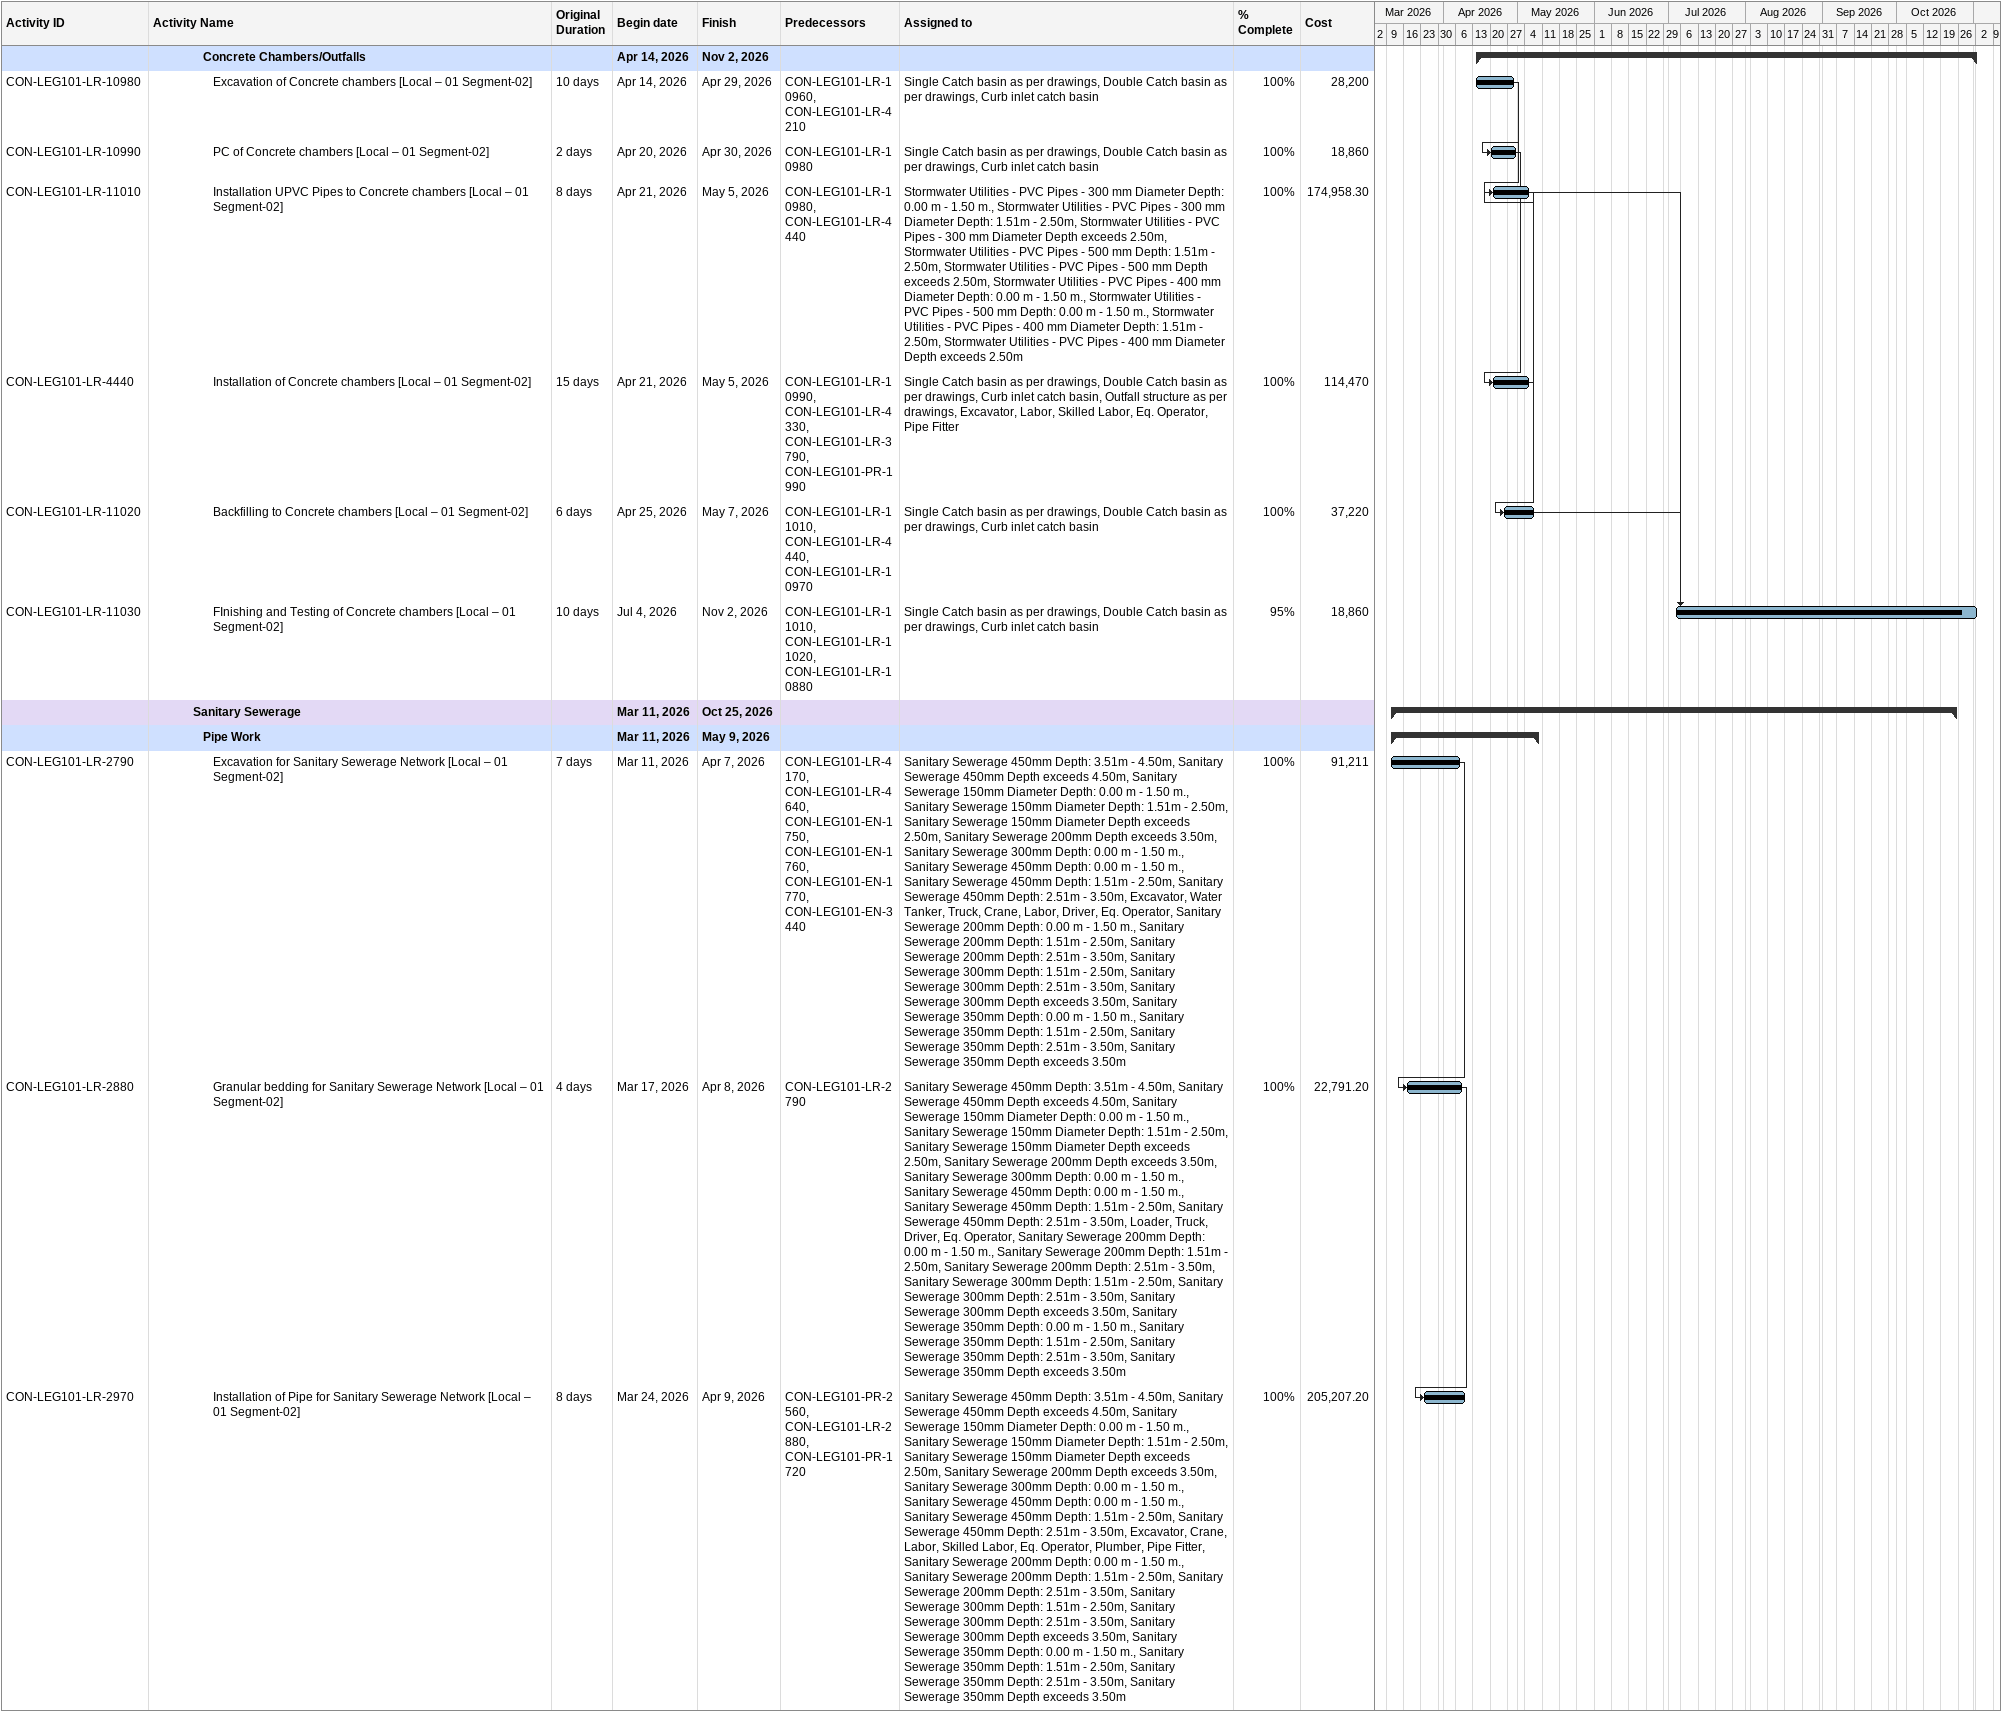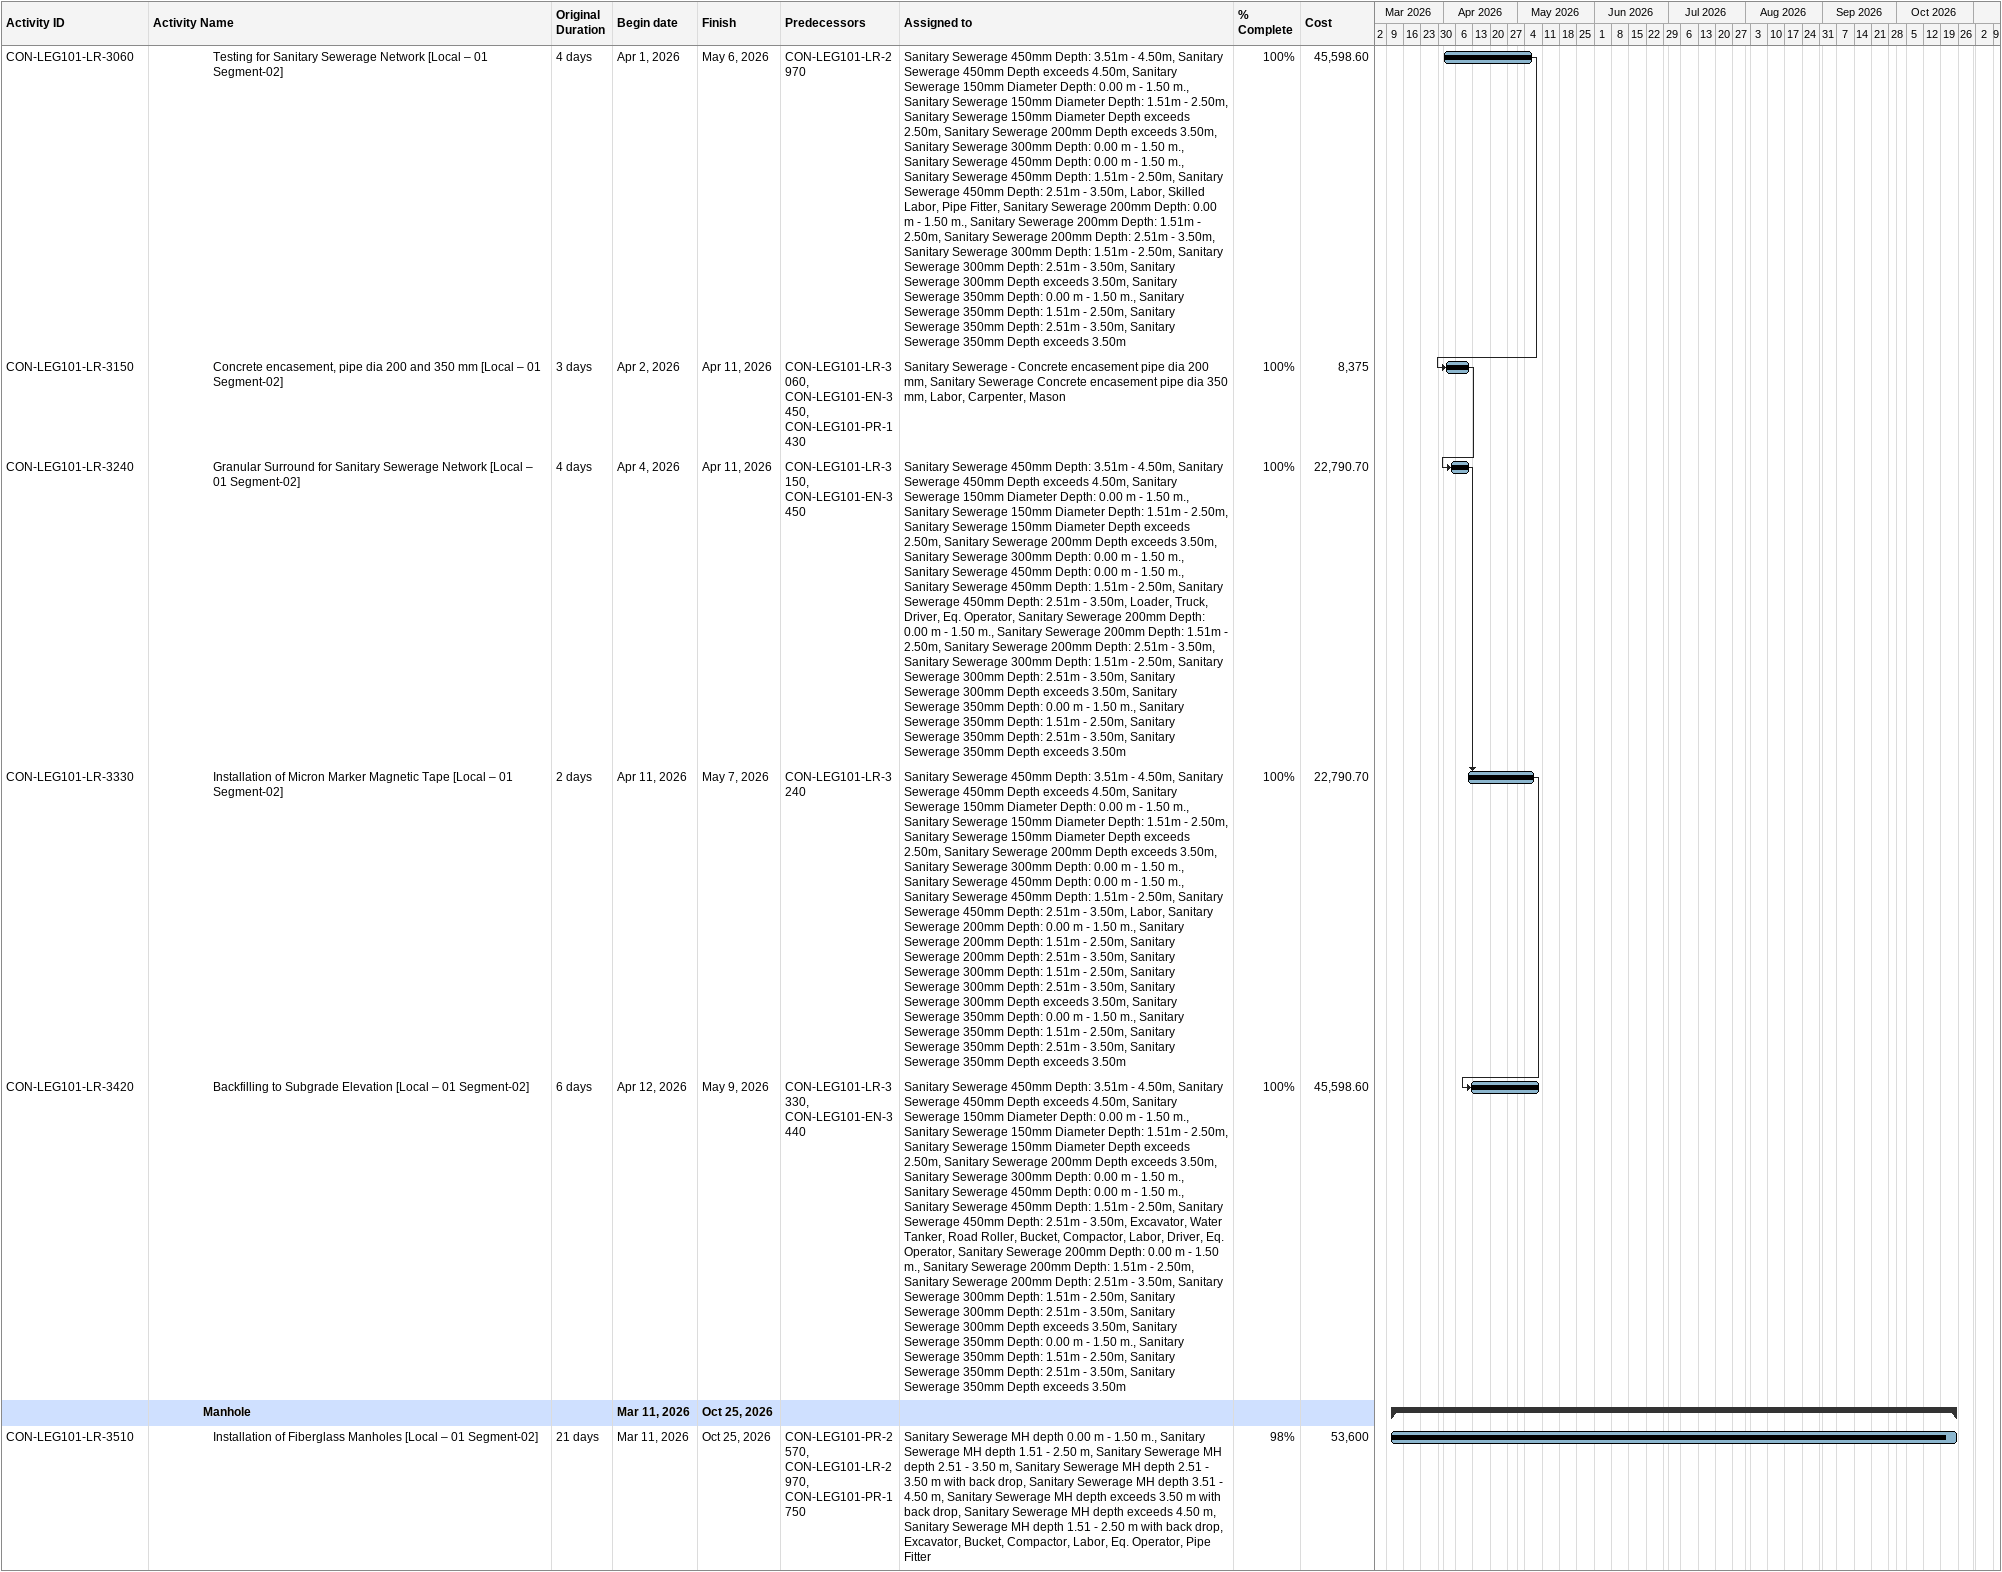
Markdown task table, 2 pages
| ID | Level | Task | Original duration | Start | Finish | Predecessors | Resources | % complete | Cost |
|---|---|---|---|---|---|---|---|---|---|
|  | 6 | **Concrete Chambers/Outfalls** |  | 2026-04-14 | 2026-11-02 |  |  |  |  |
| CON-LEG101-LR-10980 | 7 | Excavation of Concrete chambers [Local – 01 Segment-02] | 10d | 2026-04-14 | 2026-04-29 | CON-LEG101-LR-10960, CON-LEG101-LR-4210 | Single Catch basin as per drawings, Double Catch basin as per drawings, Curb inlet catch basin | 100 | 28200 |
| CON-LEG101-LR-10990 | 7 | PC of Concrete chambers [Local – 01 Segment-02] | 2d | 2026-04-20 | 2026-04-30 | CON-LEG101-LR-10980 | Single Catch basin as per drawings, Double Catch basin as per drawings, Curb inlet catch basin | 100 | 18860 |
| CON-LEG101-LR-11010 | 7 | Installation UPVC Pipes to Concrete chambers [Local – 01 Segment-02] | 8d | 2026-04-21 | 2026-05-05 | CON-LEG101-LR-10980, CON-LEG101-LR-4440 | Stormwater Utilities - PVC Pipes - 300 mm Diameter Depth: 0.00 m - 1.50 m., Stormwater Utilities - PVC Pipes - 300 mm Diameter Depth: 1.51m - 2.50m, Stormwater Utilities - PVC Pipes - 300 mm Diameter Depth exceeds 2.50m, Stormwater Utilities - PVC Pipes - 500 mm Depth: 1.51m - 2.50m, Stormwater Utilities - PVC Pipes - 500 mm Depth exceeds 2.50m, Stormwater Utilities - PVC Pipes - 400 mm Diameter Depth: 0.00 m - 1.50 m., Stormwater Utilities - PVC Pipes - 500 mm Depth: 0.00 m - 1.50 m., Stormwater Utilities - PVC Pipes - 400 mm Diameter Depth: 1.51m - 2.50m, Stormwater Utilities - PVC Pipes - 400 mm Diameter Depth exceeds 2.50m | 100 | 174958.30 |
| CON-LEG101-LR-4440 | 7 | Installation of Concrete chambers [Local – 01 Segment-02] | 15d | 2026-04-21 | 2026-05-05 | CON-LEG101-LR-10990, CON-LEG101-LR-4330, CON-LEG101-LR-3790, CON-LEG101-PR-1990 | Single Catch basin as per drawings, Double Catch basin as per drawings, Curb inlet catch basin, Outfall structure as per drawings, Excavator, Labor, Skilled Labor, Eq. Operator, Pipe Fitter | 100 | 114470 |
| CON-LEG101-LR-11020 | 7 | Backfilling to Concrete chambers [Local – 01 Segment-02] | 6d | 2026-04-25 | 2026-05-07 | CON-LEG101-LR-11010, CON-LEG101-LR-4440, CON-LEG101-LR-10970 | Single Catch basin as per drawings, Double Catch basin as per drawings, Curb inlet catch basin | 100 | 37220 |
| CON-LEG101-LR-11030 | 7 | FInishing and Testing of Concrete chambers [Local – 01 Segment-02] | 10d | 2026-07-04 | 2026-11-02 | CON-LEG101-LR-11010, CON-LEG101-LR-11020, CON-LEG101-LR-10880 | Single Catch basin as per drawings, Double Catch basin as per drawings, Curb inlet catch basin | 95 | 18860 |
|  | 5 | **Sanitary Sewerage** |  | 2026-03-11 | 2026-10-25 |  |  |  |  |
|  | 6 | **Pipe Work** |  | 2026-03-11 | 2026-05-09 |  |  |  |  |
| CON-LEG101-LR-2790 | 7 | Excavation for Sanitary Sewerage Network [Local – 01 Segment-02] | 7d | 2026-03-11 | 2026-04-07 | CON-LEG101-LR-4170, CON-LEG101-LR-4640, CON-LEG101-EN-1750, CON-LEG101-EN-1760, CON-LEG101-EN-1770, CON-LEG101-EN-3440 | Sanitary Sewerage 450mm Depth: 3.51m - 4.50m, Sanitary Sewerage 450mm Depth exceeds 4.50m, Sanitary Sewerage 150mm Diameter Depth: 0.00 m - 1.50 m., Sanitary Sewerage 150mm Diameter Depth: 1.51m - 2.50m, Sanitary Sewerage 150mm Diameter Depth exceeds 2.50m, Sanitary Sewerage 200mm Depth exceeds 3.50m, Sanitary Sewerage 300mm Depth: 0.00 m - 1.50 m., Sanitary Sewerage 450mm Depth: 0.00 m - 1.50 m., Sanitary Sewerage 450mm Depth: 1.51m - 2.50m, Sanitary Sewerage 450mm Depth: 2.51m - 3.50m, Excavator, Water Tanker, Truck, Crane, Labor, Driver, Eq. Operator, Sanitary Sewerage 200mm Depth: 0.00 m - 1.50 m., Sanitary Sewerage 200mm Depth: 1.51m - 2.50m, Sanitary Sewerage 200mm Depth: 2.51m - 3.50m, Sanitary Sewerage 300mm Depth: 1.51m - 2.50m, Sanitary Sewerage 300mm Depth: 2.51m - 3.50m, Sanitary Sewerage 300mm Depth exceeds 3.50m, Sanitary Sewerage 350mm Depth: 0.00 m - 1.50 m., Sanitary Sewerage 350mm Depth: 1.51m - 2.50m, Sanitary Sewerage 350mm Depth: 2.51m - 3.50m, Sanitary Sewerage 350mm Depth exceeds 3.50m | 100 | 91211 |
| CON-LEG101-LR-2880 | 7 | Granular bedding for Sanitary Sewerage Network [Local – 01 Segment-02] | 4d | 2026-03-17 | 2026-04-08 | CON-LEG101-LR-2790 | Sanitary Sewerage 450mm Depth: 3.51m - 4.50m, Sanitary Sewerage 450mm Depth exceeds 4.50m, Sanitary Sewerage 150mm Diameter Depth: 0.00 m - 1.50 m., Sanitary Sewerage 150mm Diameter Depth: 1.51m - 2.50m, Sanitary Sewerage 150mm Diameter Depth exceeds 2.50m, Sanitary Sewerage 200mm Depth exceeds 3.50m, Sanitary Sewerage 300mm Depth: 0.00 m - 1.50 m., Sanitary Sewerage 450mm Depth: 0.00 m - 1.50 m., Sanitary Sewerage 450mm Depth: 1.51m - 2.50m, Sanitary Sewerage 450mm Depth: 2.51m - 3.50m, Loader, Truck, Driver, Eq. Operator, Sanitary Sewerage 200mm Depth: 0.00 m - 1.50 m., Sanitary Sewerage 200mm Depth: 1.51m - 2.50m, Sanitary Sewerage 200mm Depth: 2.51m - 3.50m, Sanitary Sewerage 300mm Depth: 1.51m - 2.50m, Sanitary Sewerage 300mm Depth: 2.51m - 3.50m, Sanitary Sewerage 300mm Depth exceeds 3.50m, Sanitary Sewerage 350mm Depth: 0.00 m - 1.50 m., Sanitary Sewerage 350mm Depth: 1.51m - 2.50m, Sanitary Sewerage 350mm Depth: 2.51m - 3.50m, Sanitary Sewerage 350mm Depth exceeds 3.50m | 100 | 22791.20 |
| CON-LEG101-LR-2970 | 7 | Installation of Pipe for Sanitary Sewerage Network [Local – 01 Segment-02] | 8d | 2026-03-24 | 2026-04-09 | CON-LEG101-PR-2560, CON-LEG101-LR-2880, CON-LEG101-PR-1720 | Sanitary Sewerage 450mm Depth: 3.51m - 4.50m, Sanitary Sewerage 450mm Depth exceeds 4.50m, Sanitary Sewerage 150mm Diameter Depth: 0.00 m - 1.50 m., Sanitary Sewerage 150mm Diameter Depth: 1.51m - 2.50m, Sanitary Sewerage 150mm Diameter Depth exceeds 2.50m, Sanitary Sewerage 200mm Depth exceeds 3.50m, Sanitary Sewerage 300mm Depth: 0.00 m - 1.50 m., Sanitary Sewerage 450mm Depth: 0.00 m - 1.50 m., Sanitary Sewerage 450mm Depth: 1.51m - 2.50m, Sanitary Sewerage 450mm Depth: 2.51m - 3.50m, Excavator, Crane, Labor, Skilled Labor, Eq. Operator, Plumber, Pipe Fitter, Sanitary Sewerage 200mm Depth: 0.00 m - 1.50 m., Sanitary Sewerage 200mm Depth: 1.51m - 2.50m, Sanitary Sewerage 200mm Depth: 2.51m - 3.50m, Sanitary Sewerage 300mm Depth: 1.51m - 2.50m, Sanitary Sewerage 300mm Depth: 2.51m - 3.50m, Sanitary Sewerage 300mm Depth exceeds 3.50m, Sanitary Sewerage 350mm Depth: 0.00 m - 1.50 m., Sanitary Sewerage 350mm Depth: 1.51m - 2.50m, Sanitary Sewerage 350mm Depth: 2.51m - 3.50m, Sanitary Sewerage 350mm Depth exceeds 3.50m | 100 | 205207.20 |
| CON-LEG101-LR-3060 | 7 | Testing for Sanitary Sewerage Network [Local – 01 Segment-02] | 4d | 2026-04-01 | 2026-05-06 | CON-LEG101-LR-2970 | Sanitary Sewerage 450mm Depth: 3.51m - 4.50m, Sanitary Sewerage 450mm Depth exceeds 4.50m, Sanitary Sewerage 150mm Diameter Depth: 0.00 m - 1.50 m., Sanitary Sewerage 150mm Diameter Depth: 1.51m - 2.50m, Sanitary Sewerage 150mm Diameter Depth exceeds 2.50m, Sanitary Sewerage 200mm Depth exceeds 3.50m, Sanitary Sewerage 300mm Depth: 0.00 m - 1.50 m., Sanitary Sewerage 450mm Depth: 0.00 m - 1.50 m., Sanitary Sewerage 450mm Depth: 1.51m - 2.50m, Sanitary Sewerage 450mm Depth: 2.51m - 3.50m, Labor, Skilled Labor, Pipe Fitter, Sanitary Sewerage 200mm Depth: 0.00 m - 1.50 m., Sanitary Sewerage 200mm Depth: 1.51m - 2.50m, Sanitary Sewerage 200mm Depth: 2.51m - 3.50m, Sanitary Sewerage 300mm Depth: 1.51m - 2.50m, Sanitary Sewerage 300mm Depth: 2.51m - 3.50m, Sanitary Sewerage 300mm Depth exceeds 3.50m, Sanitary Sewerage 350mm Depth: 0.00 m - 1.50 m., Sanitary Sewerage 350mm Depth: 1.51m - 2.50m, Sanitary Sewerage 350mm Depth: 2.51m - 3.50m, Sanitary Sewerage 350mm Depth exceeds 3.50m | 100 | 45598.60 |
| CON-LEG101-LR-3150 | 7 | Concrete encasement, pipe dia 200 and 350 mm [Local – 01 Segment-02] | 3d | 2026-04-02 | 2026-04-11 | CON-LEG101-LR-3060, CON-LEG101-EN-3450, CON-LEG101-PR-1430 | Sanitary Sewerage - Concrete encasement pipe dia 200 mm, Sanitary Sewerage Concrete encasement pipe dia 350 mm, Labor, Carpenter, Mason | 100 | 8375 |
| CON-LEG101-LR-3240 | 7 | Granular Surround for Sanitary Sewerage Network [Local – 01 Segment-02] | 4d | 2026-04-04 | 2026-04-11 | CON-LEG101-LR-3150, CON-LEG101-EN-3450 | Sanitary Sewerage 450mm Depth: 3.51m - 4.50m, Sanitary Sewerage 450mm Depth exceeds 4.50m, Sanitary Sewerage 150mm Diameter Depth: 0.00 m - 1.50 m., Sanitary Sewerage 150mm Diameter Depth: 1.51m - 2.50m, Sanitary Sewerage 150mm Diameter Depth exceeds 2.50m, Sanitary Sewerage 200mm Depth exceeds 3.50m, Sanitary Sewerage 300mm Depth: 0.00 m - 1.50 m., Sanitary Sewerage 450mm Depth: 0.00 m - 1.50 m., Sanitary Sewerage 450mm Depth: 1.51m - 2.50m, Sanitary Sewerage 450mm Depth: 2.51m - 3.50m, Loader, Truck, Driver, Eq. Operator, Sanitary Sewerage 200mm Depth: 0.00 m - 1.50 m., Sanitary Sewerage 200mm Depth: 1.51m - 2.50m, Sanitary Sewerage 200mm Depth: 2.51m - 3.50m, Sanitary Sewerage 300mm Depth: 1.51m - 2.50m, Sanitary Sewerage 300mm Depth: 2.51m - 3.50m, Sanitary Sewerage 300mm Depth exceeds 3.50m, Sanitary Sewerage 350mm Depth: 0.00 m - 1.50 m., Sanitary Sewerage 350mm Depth: 1.51m - 2.50m, Sanitary Sewerage 350mm Depth: 2.51m - 3.50m, Sanitary Sewerage 350mm Depth exceeds 3.50m | 100 | 22790.70 |
| CON-LEG101-LR-3330 | 7 | Installation of Micron Marker Magnetic Tape [Local – 01 Segment-02] | 2d | 2026-04-11 | 2026-05-07 | CON-LEG101-LR-3240 | Sanitary Sewerage 450mm Depth: 3.51m - 4.50m, Sanitary Sewerage 450mm Depth exceeds 4.50m, Sanitary Sewerage 150mm Diameter Depth: 0.00 m - 1.50 m., Sanitary Sewerage 150mm Diameter Depth: 1.51m - 2.50m, Sanitary Sewerage 150mm Diameter Depth exceeds 2.50m, Sanitary Sewerage 200mm Depth exceeds 3.50m, Sanitary Sewerage 300mm Depth: 0.00 m - 1.50 m., Sanitary Sewerage 450mm Depth: 0.00 m - 1.50 m., Sanitary Sewerage 450mm Depth: 1.51m - 2.50m, Sanitary Sewerage 450mm Depth: 2.51m - 3.50m, Labor, Sanitary Sewerage 200mm Depth: 0.00 m - 1.50 m., Sanitary Sewerage 200mm Depth: 1.51m - 2.50m, Sanitary Sewerage 200mm Depth: 2.51m - 3.50m, Sanitary Sewerage 300mm Depth: 1.51m - 2.50m, Sanitary Sewerage 300mm Depth: 2.51m - 3.50m, Sanitary Sewerage 300mm Depth exceeds 3.50m, Sanitary Sewerage 350mm Depth: 0.00 m - 1.50 m., Sanitary Sewerage 350mm Depth: 1.51m - 2.50m, Sanitary Sewerage 350mm Depth: 2.51m - 3.50m, Sanitary Sewerage 350mm Depth exceeds 3.50m | 100 | 22790.70 |
| CON-LEG101-LR-3420 | 7 | Backfilling to Subgrade Elevation [Local – 01 Segment-02] | 6d | 2026-04-12 | 2026-05-09 | CON-LEG101-LR-3330, CON-LEG101-EN-3440 | Sanitary Sewerage 450mm Depth: 3.51m - 4.50m, Sanitary Sewerage 450mm Depth exceeds 4.50m, Sanitary Sewerage 150mm Diameter Depth: 0.00 m - 1.50 m., Sanitary Sewerage 150mm Diameter Depth: 1.51m - 2.50m, Sanitary Sewerage 150mm Diameter Depth exceeds 2.50m, Sanitary Sewerage 200mm Depth exceeds 3.50m, Sanitary Sewerage 300mm Depth: 0.00 m - 1.50 m., Sanitary Sewerage 450mm Depth: 0.00 m - 1.50 m., Sanitary Sewerage 450mm Depth: 1.51m - 2.50m, Sanitary Sewerage 450mm Depth: 2.51m - 3.50m, Excavator, Water Tanker, Road Roller, Bucket, Compactor, Labor, Driver, Eq. Operator, Sanitary Sewerage 200mm Depth: 0.00 m - 1.50 m., Sanitary Sewerage 200mm Depth: 1.51m - 2.50m, Sanitary Sewerage 200mm Depth: 2.51m - 3.50m, Sanitary Sewerage 300mm Depth: 1.51m - 2.50m, Sanitary Sewerage 300mm Depth: 2.51m - 3.50m, Sanitary Sewerage 300mm Depth exceeds 3.50m, Sanitary Sewerage 350mm Depth: 0.00 m - 1.50 m., Sanitary Sewerage 350mm Depth: 1.51m - 2.50m, Sanitary Sewerage 350mm Depth: 2.51m - 3.50m, Sanitary Sewerage 350mm Depth exceeds 3.50m | 100 | 45598.60 |
|  | 6 | **Manhole** |  | 2026-03-11 | 2026-10-25 |  |  |  |  |
| CON-LEG101-LR-3510 | 7 | Installation of Fiberglass Manholes [Local – 01 Segment-02] | 21d | 2026-03-11 | 2026-10-25 | CON-LEG101-PR-2570, CON-LEG101-LR-2970, CON-LEG101-PR-1750 | Sanitary Sewerage MH depth 0.00 m - 1.50 m., Sanitary Sewerage MH depth 1.51 - 2.50 m, Sanitary Sewerage MH depth 2.51 - 3.50 m, Sanitary Sewerage MH depth 2.51 - 3.50 m with back drop, Sanitary Sewerage MH depth 3.51 - 4.50 m, Sanitary Sewerage MH depth exceeds 3.50 m with back drop, Sanitary Sewerage MH depth exceeds 4.50 m, Sanitary Sewerage MH depth 1.51 - 2.50 m with back drop, Excavator, Bucket, Compactor, Labor, Eq. Operator, Pipe Fitter | 98 | 53600 |
